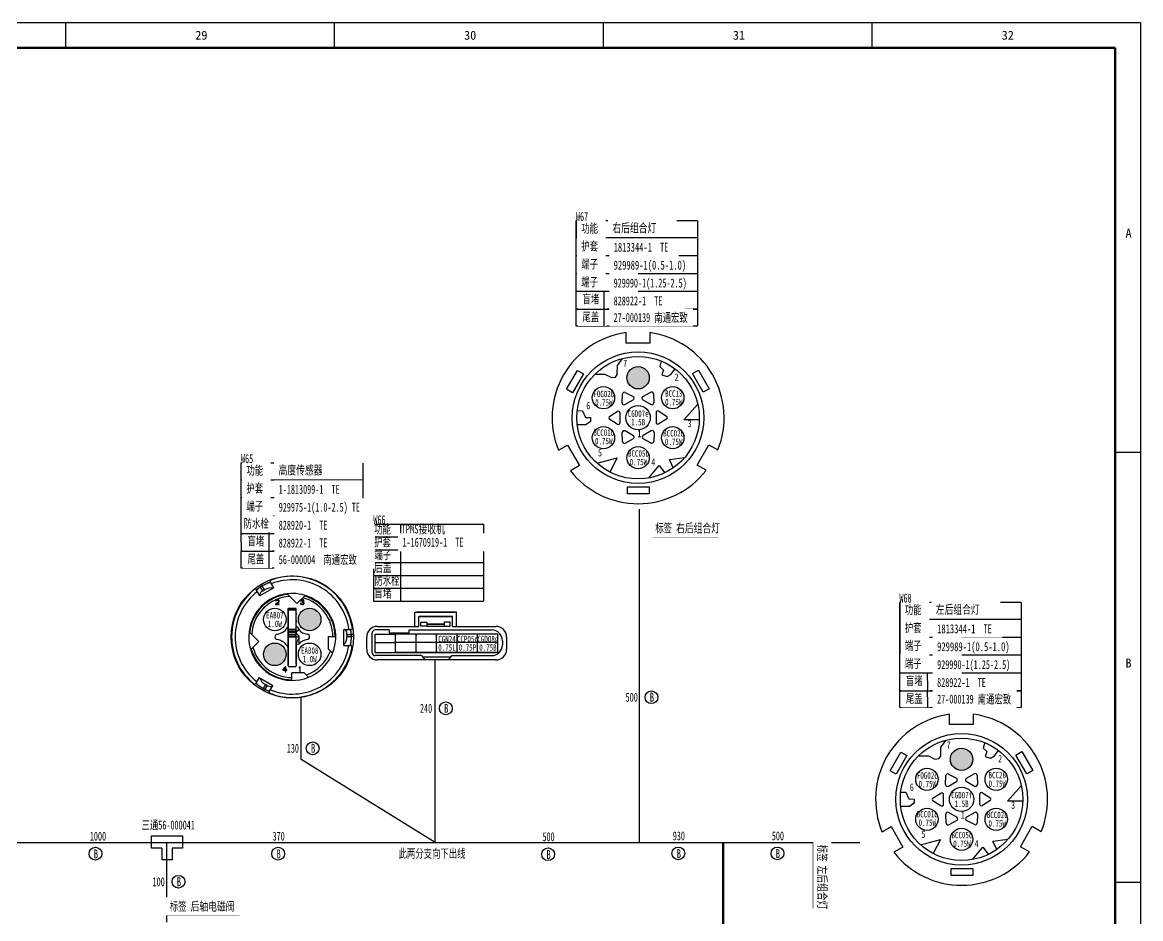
# Model space of a CAD drawing. Header units: millimetres. Extents: x 3853 to 7217, y 3585 to 4426.
# Drawn here: x 6779.6 to 7216.9, y 4075.3 to 4425.9 of the extents above; entities that cross this region are included whole.
import ezdxf

# ---------------------------------------------------------------- set-up
doc = ezdxf.new("R2010")
doc.units = ezdxf.units.MM
doc.layers.get('0').update_dxf_attribs({"lineweight": 25})
for name, color, linetype, lineweight in [('1轮廓实线层', 7, 'Continuous', 50), ('_0', 7, 'Continuous', 25), ('图框层', 7, 'Continuous', 25)]:
    doc.layers.add(name, color=color, linetype=linetype, lineweight=lineweight)
doc.layers.add('孔位', color=2, linetype='Continuous', plot=False)
doc.layers.add('底盘线束', color=7, linetype='Continuous')
doc.styles.get("Standard").update_dxf_attribs({"font": ''})
doc.styles.add('标准', font='', dxfattribs={"width": 0.667})
doc.styles.get('Standard').set_extended_font_data('SimSun')
doc.styles.get('标准').set_extended_font_data('SimSun')

# ---------------------------------------------------------------- blocks, each defined once
blk = doc.blocks.new('图块对象')
at = {"ltscale": 2}
for p, q in [((-10.68, 0), (8.77, 0)), ((-10.68, -6.91), (-10.68, 0)), ((9.68, 0), (-9.77, 0)), ((9.68, -6.91), (9.68, 0)), ((-8.72, -2.09), (7.59, -2.09)), ((-8.72, -6.91), (-8.72, -2.09)), ((7.72, -2.09), (-8.59, -2.09)), ((7.72, -6.91), (7.72, -2.09)), ((-31.74, -10.43), (-31.74, -19.48)), ((-23.14, -8.68), (-29.99, -8.68)), ((-28.96, -6.91), (-8.72, -6.91)), ((-23.14, -8.68), (-23.14, -10.03)), ((-23.14, -10.03), (-13.41, -10.03)), ((-13.41, -8.68), (26.92, -8.68)), ((-13.41, -10.03), (-13.41, -8.68)), ((-4.83, -6.81), (3.7, -6.81)), ((7.72, -6.91), (28.92, -6.91)), ((-34.21, -18.09), (-34.21, -12.16)), ((32.17, -13.93), (32.17, -15.98)), ((34.17, -12.16), (34.17, -18.09)), ((-7.45, -21.23), (-29.99, -21.23)), ((-7.45, -21.23), (-5.73, -23.34)), ((-6.96, -21.82), (6.87, -21.82)), ((7.35, -21.23), (5.64, -23.34)), ((7.35, -21.23), (26.92, -21.23)), ((28.92, -23.34), (-28.96, -23.34))]:
    blk.add_line(p, q, dxfattribs=at)
for p, q in [((-30.05, -19.74), (-30.05, -10.74)), ((-30.05, -10.74), (-20.05, -10.74)), ((-20.05, -19.74), (-20.05, -10.74)), ((-10.05, -10.74), (-20.05, -10.74)), ((-10.05, -19.74), (-10.05, -10.74)), ((-10.05, -19.74), (-10.05, -10.74)), ((-0.05, -10.74), (-10.05, -10.74)), ((-0.05, -19.74), (-0.05, -10.74)), ((-0.05, -19.74), (-0.05, -10.74)), ((9.95, -10.74), (-0.05, -10.74)), ((9.95, -19.74), (9.95, -10.74)), ((9.95, -19.74), (9.95, -10.74)), ((19.95, -10.74), (9.95, -10.74)), ((19.95, -19.74), (19.95, -10.74)), ((19.95, -19.74), (19.95, -10.74)), ((29.95, -10.74), (19.95, -10.74)), ((29.95, -19.74), (29.95, -10.74)), ((-30.05, -14.74), (-20.05, -14.74)), ((-10.05, -14.74), (-20.05, -14.74)), ((-0.05, -14.74), (-10.05, -14.74)), ((9.95, -14.74), (-0.05, -14.74)), ((19.95, -14.74), (9.95, -14.74)), ((29.95, -14.74), (19.95, -14.74)), ((-30.05, -19.74), (-20.05, -19.74)), ((-10.05, -19.74), (-20.05, -19.74)), ((-20.05, -19.74), (-10.05, -19.74)), ((-0.05, -19.74), (-10.05, -19.74)), ((-10.05, -19.74), (-0.05, -19.74)), ((9.95, -19.74), (-0.05, -19.74)), ((-0.05, -19.74), (9.95, -19.74)), ((19.95, -19.74), (9.95, -19.74)), ((9.95, -19.74), (19.95, -19.74)), ((29.95, -19.74), (19.95, -19.74)), ((19.95, -19.74), (29.95, -19.74))]:
    blk.add_line(p, q)
for points in [[(-7.68, -4.87), (-4.83, -4.87), (-4.83, -6.81), (-7.68, -6.81)], [(6.55, -4.87), (3.7, -4.87), (3.7, -6.81), (6.55, -6.81)], [(-4.83, -5.84), (3.7, -5.84), (3.7, -5.84), (-4.83, -5.84)]]:
    blk.add_lwpolyline(points, close=True, dxfattribs=at)
for centre, radius, start, end in [((-28.96, -12.16), 5.25, 90, 180), ((-29.99, -10.43), 1.75, 90, 180), ((26.92, -13.93), 5.25, 0, 90), ((28.92, -12.16), 5.25, 360, 90), ((26.92, -15.98), 5.25, 270, 0), ((-28.96, -18.09), 5.25, 180, 270), ((-29.99, -19.48), 1.75, 180, 270), ((28.92, -18.09), 5.25, 270, 0)]:
    blk.add_arc(centre, radius, start, end, dxfattribs=at)
at = {"layer": '孔位', "width": 0.6}
for s, p in [('6', (-29.93, -11.56)), ('5', (-19.96, -11.6)), ('4', (-9.96, -11.6)), ('3', (0.04, -11.6)), ('2', (10.04, -11.6)), ('1', (20.04, -11.6))]:
    blk.add_text(s, height=0.75, dxfattribs=at).set_placement(p)
blk = doc.blocks.new('*U10')
blk.add_lwpolyline([(-4.41, 1.42), (4.41, 1.42), (4.41, -1.42), (-4.41, -1.42)], close=True)
blk = doc.blocks.new('*U9')
at = {"layer": '图框层', "color": 0, "linetype": 'ByBlock', "lineweight": -2, "transparency": 16777216}
for p, rotation in [((969.51, 1071.76), 239.9999999999999), ((1020.79, 1071.95), 119.9999999999999)]:
    blk.add_blockref('*U10', p, dxfattribs=dict(at, rotation=rotation))
blk.add_blockref('*U10', (995.32, 1027.44), dxfattribs=at)
blk = doc.blocks.new('*U12')
blk.add_circle((0, 0), 4.55)
blk = doc.blocks.new('*U11')
at = {"layer": '图框层', "color": 0, "linetype": 'ByBlock', "lineweight": -2, "transparency": 16777216}
for p, rotation in [((995.21, 1073.34), 180), ((981.09, 1065.2), 240), ((1009.32, 1065.2), 119.9999999999999), ((981.09, 1048.9), 300.0000000000001), ((1009.32, 1048.9), 59.99999999999997)]:
    blk.add_blockref('*U12', p, dxfattribs=dict(at, rotation=rotation))
blk.add_blockref('*U12', (995.21, 1040.75), dxfattribs=at)
blk = doc.blocks.new('*U14')
for p, q in [((-2.3, 1.94), (-2.3, -1.94)), ((-1.15, 2.58), (1.95, 0.64)), ((1.95, -0.64), (-1.15, -2.58))]:
    blk.add_line(p, q)
for centre, start, end in [((-1.55, 1.94), 57.9275, 180), ((1.55, 0), 302.0725, 57.9275), ((-1.55, -1.94), 180, 302.0725)]:
    blk.add_arc(centre, 0.75, start, end)
blk = doc.blocks.new('*U13')
at = {"layer": '图框层', "color": 0, "linetype": 'ByBlock', "lineweight": -2, "transparency": 16777216}
for p, rotation in [((990.35, 1065.35), 119.9999999999999), ((999.97, 1065.41), 59.99999999999999), ((985.59, 1056.99), 180), ((990.44, 1048.69), 240), ((1000.06, 1048.75), 300.0000000000001)]:
    blk.add_blockref('*U14', p, dxfattribs=dict(at, rotation=rotation))
blk.add_blockref('*U14', (1004.83, 1057.1), dxfattribs=at)
blk = doc.blocks.new('ZwmFrameMain_A0X4^_^分区图框^_^landscape')
at = {"color": 3}
for p, q in [((2918.5, 831), (2918.5, 821)), ((3023.63, 831), (3023.63, 821)), ((3128.75, 831), (3128.75, 821)), ((3233.88, 831), (3233.88, 821)), ((3329, 662.8), (3339, 662.8)), ((3329, 494.6), (3339, 494.6))]:
    blk.add_line(p, q, dxfattribs=at)
at = {"lineweight": 50}
for p, q in [((0, 821), (3329, 821)), ((3329, 821), (3329, 0))]:
    blk.add_line(p, q, dxfattribs=at)
at = {"layer": '图框层', "color": 1}
for p, q in [((-25, 831), (3339, 831)), ((3339, 831), (3339, -10))]:
    blk.add_line(p, q, dxfattribs=at)
at = {"color": 3, "char_height": 3.5, "attachment_point": 1}
for s, width, insert in [('29', 5.7094, (2969.28, 827.71)), ('30', 5.7094, (3074.4, 827.71)), ('31', 5.7094, (3179.53, 827.71)), ('32', 5.7094, (3284.65, 827.71)), ('A', 3.8442, (3333.09, 750.28)), ('B', 3.8442, (3333.09, 582.08))]:
    blk.add_mtext_dynamic_manual_height_columns(s, width=width, gutter_width=1, heights=[0], dxfattribs=dict(at, insert=insert))

msp = doc.modelspace()

# ---------------------------------------------------------------- hatches: boundary and pattern name
at = {"layer": '_0', "linetype": 'ByBlock', "lineweight": -3}
h = msp.add_hatch(color=0, dxfattribs=at)
h.dxf.hatch_style = 1
edge = h.paths.add_edge_path()
edge.add_arc((7020.37, 4286.89), 4.42, 0, 360)
h = msp.add_hatch(color=0, dxfattribs=at)
h.dxf.hatch_style = 1
edge = h.paths.add_edge_path()
edge.add_arc((7146.88, 4137.6), 4.42, 0, 360)
at = {"layer": '底盘线束'}
h = msp.add_hatch(color=256, dxfattribs=at)
h.dxf.hatch_style = 1
edge = h.paths.add_edge_path()
edge.add_arc((6891.96, 4192.29), 4.42, 0, 360)
h = msp.add_hatch(color=256, dxfattribs=at)
h.dxf.hatch_style = 1
edge = h.paths.add_edge_path()
edge.add_arc((6878.31, 4178.68), 4.42, 0, 360)

# ---------------------------------------------------------------- linework, layer by layer
at = {"layer": '1轮廓实线层'}
msp.add_line((7053.65, 4053.76), (7053.65, 4105.01), dxfattribs=at)
at = {"layer": '_0', "color": 0, "linetype": 'ByBlock', "lineweight": -3}
for p, q in [((7043.66, 4348.22), (6996.06, 4348.22)), ((6996.05, 4334.72), (7043.66, 4334.72)), ((6996.06, 4327.72), (7043.66, 4327.72)), ((6996.06, 4327.72), (7043.66, 4327.72)), ((7043.65, 4313.73), (6996.05, 4313.73)), ((7015.67, 4300.47), (7015.67, 4304.54)), ((7024.9, 4304.56), (7024.9, 4300.47)), ((7024.9, 4300.47), (7015.67, 4300.47)), ((7012.23, 4288.1), (7012.31, 4291.63)), ((7012.31, 4291.63), (7014.28, 4294.41)), ((7029.43, 4293.42), (7028.84, 4291.28)), ((7028.84, 4291.28), (7030.27, 4289.9)), ((7033.22, 4288.2), (7034.84, 4290.33)), ((7003.52, 4288.27), (7007.38, 4288.24)), ((7007.38, 4288.24), (7009.91, 4286.92)), ((7009.91, 4286.92), (7011.47, 4287.16)), ((7011.47, 4287.16), (7012.23, 4288.1)), ((7030.27, 4289.9), (7029.64, 4288.02)), ((7029.64, 4288.02), (7031.68, 4287.34)), ((7031.68, 4287.34), (7033.22, 4288.2)), ((6996.58, 4274.02), (6998.58, 4273.98)), ((6998.58, 4273.98), (6999.74, 4271.38)), ((7038.28, 4270.48), (7043.74, 4276.49)), ((6999.98, 4268.42), (6996.58, 4268.48)), ((6999.74, 4271.38), (7001.82, 4271.32)), ((7001.77, 4269.78), (6999.98, 4268.42)), ((7001.82, 4271.32), (7001.77, 4269.78)), ((7044.31, 4270.48), (7038.28, 4270.48)), ((6989.25, 4258.51), (6992.79, 4260.55)), ((6992.79, 4260.55), (6997.4, 4252.56)), ((7043.42, 4252.7), (7048.04, 4260.7)), ((7048.04, 4260.7), (7051.56, 4258.66)), ((7004.36, 4253.43), (7012.16, 4255.49)), ((7012.16, 4255.49), (7009.31, 4250)), ((7032.64, 4254.92), (7038.52, 4255.62)), ((6912.68, 4253.5), (6865.07, 4253.5)), ((6997.4, 4252.56), (6993.88, 4250.52)), ((7024.6, 4247.67), (7028.64, 4252.52)), ((7028.64, 4252.52), (7030.87, 4249.71)), ((7034.13, 4251.64), (7032.64, 4254.92)), ((7046.96, 4250.66), (7043.42, 4252.7)), ((6865.06, 4240), (6912.68, 4240)), ((7020.97, 4105.06), (7020.97, 4235.51)), ((6865.07, 4233), (6912.68, 4233)), ((6865.07, 4233), (6912.68, 4233)), ((6916.84, 4229.59), (6959.87, 4229.59)), ((6916.84, 4229.59), (6916.84, 4209.55)), ((6916.84, 4229.59), (6916.84, 4199.47)), ((6927.47, 4229.59), (6927.47, 4209.55)), ((6927.47, 4229.59), (6927.47, 4199.47)), ((6959.87, 4229.59), (6959.87, 4209.55)), ((6959.87, 4229.59), (6959.87, 4199.47)), ((6916.84, 4224.59), (6959.87, 4224.59)), ((6912.67, 4219.01), (6865.06, 4219.01)), ((6916.84, 4219.59), (6959.87, 4219.59)), ((6916.84, 4214.59), (6959.87, 4214.59)), ((6916.84, 4209.55), (6959.87, 4209.55)), ((6916.84, 4204.51), (6959.87, 4204.51)), ((6916.84, 4199.47), (6959.87, 4199.47)), ((7170.17, 4198.93), (7122.57, 4198.93)), ((7122.56, 4185.43), (7170.17, 4185.43)), ((7122.57, 4178.43), (7170.17, 4178.43)), ((7122.57, 4178.43), (7170.17, 4178.43)), ((7170.16, 4164.44), (7122.56, 4164.44)), ((7142.18, 4151.18), (7142.18, 4155.25)), ((7151.41, 4155.27), (7151.41, 4151.18)), ((7151.41, 4151.18), (7142.18, 4151.18)), ((7138.74, 4138.81), (7138.82, 4142.34)), ((7138.82, 4142.34), (7140.79, 4145.12)), ((7155.94, 4144.12), (7155.35, 4141.99)), ((7155.35, 4141.99), (7156.78, 4140.6)), ((7130.03, 4138.98), (7133.89, 4138.95)), ((7133.89, 4138.95), (7136.42, 4137.63)), ((7136.42, 4137.63), (7137.98, 4137.87)), ((7137.98, 4137.87), (7138.74, 4138.81)), ((7156.78, 4140.6), (7156.15, 4138.73)), ((7156.15, 4138.73), (7158.19, 4138.05)), ((7158.19, 4138.05), (7159.73, 4138.91)), ((7159.73, 4138.91), (7161.35, 4141.04)), ((7123.09, 4124.73), (7125.09, 4124.69)), ((7125.09, 4124.69), (7126.25, 4122.09)), ((7164.79, 4121.19), (7170.25, 4127.19)), ((7126.25, 4122.09), (7128.33, 4122.03)), ((7128.28, 4120.49), (7126.49, 4119.13)), ((7128.33, 4122.03), (7128.28, 4120.49)), ((7170.82, 4121.19), (7164.79, 4121.19)), ((7126.49, 4119.13), (7123.09, 4119.19)), ((7115.76, 4109.22), (7119.3, 4111.26)), ((7119.3, 4111.26), (7123.91, 4103.27)), ((7169.93, 4103.41), (7174.55, 4111.4)), ((7174.55, 4111.4), (7178.07, 4109.37)), ((4904.13, 4105.01), (7107.1, 4105.01)), ((7123.91, 4103.27), (7120.39, 4101.23)), ((7130.87, 4104.13), (7138.67, 4106.2)), ((7138.67, 4106.2), (7135.82, 4100.71)), ((7151.11, 4098.37), (7155.15, 4103.23)), ((7155.15, 4103.23), (7157.38, 4100.42)), ((7159.15, 4105.63), (7165.03, 4106.33)), ((7160.64, 4102.34), (7159.15, 4105.63)), ((7173.47, 4101.37), (7169.93, 4103.41))]:
    msp.add_line(p, q, dxfattribs=at)
at = {"layer": '_0', "lineweight": -3}
for p, q in [((7043.66, 4348.22), (7043.65, 4307.22)), ((7170.17, 4198.93), (7170.16, 4157.92)), ((6888.56, 4137.46), (6888.56, 4161.82)), ((6941.06, 4105.01), (6888.56, 4137.46)), ((6836.09, 4073.94), (6836.09, 4105.01))]:
    msp.add_line(p, q, dxfattribs=at)
at = {"layer": '_0', "color": 0}
for p, q in [((6996.06, 4341.72), (7043.66, 4341.71)), ((6996.05, 4307.23), (7043.65, 4307.22)), ((6865.07, 4247), (6912.68, 4246.99)), ((6865.06, 4212.51), (6912.67, 4212.49)), ((7122.57, 4192.43), (7170.17, 4192.42)), ((6941.06, 4105.01), (6941.06, 4176.47)), ((7122.56, 4157.94), (7170.16, 4157.92))]:
    msp.add_line(p, q, dxfattribs=at)
at = {"layer": '_0', "linetype": 'ByBlock', "lineweight": -3}
for p, q in [((6834.14, 4102.88), (6834.14, 4098.3)), ((6838.12, 4102.88), (6838.12, 4098.3)), ((6838.12, 4098.3), (6834.14, 4098.3))]:
    msp.add_line(p, q, dxfattribs=at)
at = {"layer": '_0', "color": 0, "lineweight": -3}
for points in [[(7026.26, 4230.55), (7051.87, 4230.55), (7051.87, 4224.63), (7026.26, 4224.63)], [(7094.89, 4105.01), (7094.89, 4079.39), (7088.97, 4079.39), (7088.97, 4105.01)]]:
    msp.add_lwpolyline(points, close=True, dxfattribs=at)
at = {"layer": '_0', "linetype": 'ByBlock', "lineweight": -3}
msp.add_lwpolyline([(6834.14, 4102.88), (6830.12, 4102.88), (6830.12, 4107.71), (6842.13, 4107.71), (6842.13, 4102.88), (6838.12, 4102.88)], dxfattribs=at)
at = {"layer": '_0', "lineweight": -3}
msp.add_lwpolyline([(6836.39, 4082.53), (6864.55, 4082.53), (6864.55, 4076.61), (6836.39, 4076.61)], close=True, dxfattribs=at)
at = {"layer": '_0', "color": 0, "linetype": 'ByBlock', "lineweight": -3}
for centre, radius in [((7020.37, 4271.24), 25.73), ((7020.37, 4271.24), 23.95), ((7020.37, 4271.24), 4.76), ((7025.6, 4161.87), 2.5), ((7146.88, 4121.95), 25.73), ((7146.88, 4121.95), 23.95), ((7146.88, 4121.95), 4.76), ((7074.87, 4100.79), 2.5)]:
    msp.add_circle(centre, radius, dxfattribs=at)
at = {"layer": '_0', "color": 0, "lineweight": 30}
for centre in [(7020.37, 4286.89), (7006.82, 4279.07), (7146.88, 4137.6), (7133.33, 4129.77)]:
    msp.add_circle(centre, 4.37, dxfattribs=at)
at = {"layer": '_0', "color": 3, "linetype": 'ByBlock', "lineweight": -3}
for centre in [(6945.18, 4157.53), (6893.1, 4141.91), (6808.16, 4100.68), (6879.61, 4100.68), (6985.18, 4100.46), (7036.13, 4100.79)]:
    msp.add_circle(centre, 2.5, dxfattribs=at)
at = {"layer": '_0', "linetype": 'ByBlock', "lineweight": -3}
msp.add_circle((6840.61, 4089.7), 2.5, dxfattribs=at)
at = {"layer": '_0', "color": 0, "linetype": 'ByBlock', "lineweight": -3}
for centre, start, end in [((7020.37, 4271.24), 98.0327, 202.2544), ((7020.37, 4271.24), 338.0327, 82.2544), ((7020.37, 4271.24), 218.0327, 322.2544), ((7146.88, 4121.95), 98.0327, 202.2544), ((7146.88, 4121.95), 338.0327, 82.2544), ((7146.88, 4121.95), 218.0327, 322.2544)]:
    msp.add_arc(centre, 33.63, start, end, dxfattribs=at)
at = {"layer": '图框层'}
for p, q in [((6872.48, 4201.53), (6871.17, 4203.8)), ((6872.3, 4205.67), (6872.72, 4205.01)), ((6877.87, 4204.65), (6872.48, 4201.53)), ((6873.58, 4203.52), (6872.72, 4205.01)), ((6872.99, 4206.09), (6873.38, 4205.42)), ((6874.26, 4203.91), (6873.38, 4205.42)), ((6873.58, 4203.52), (6874.26, 4203.91)), ((6877.87, 4204.65), (6876.59, 4206.86)), ((6879.69, 4199.36), (6878.55, 4198.33)), ((6878.64, 4199.77), (6878.6, 4199.61)), ((6878.6, 4199.61), (6878.8, 4199.61)), ((6878.8, 4199.94), (6878.64, 4199.77)), ((6878.96, 4200.02), (6878.8, 4199.94)), ((6878.8, 4199.61), (6878.88, 4199.73)), ((6878.88, 4199.73), (6879, 4199.82)), ((6878.88, 4198.33), (6879.89, 4199.24)), ((6879.24, 4200.06), (6878.96, 4200.02)), ((6879, 4199.82), (6879.2, 4199.86)), ((6879.2, 4199.86), (6879.36, 4199.86)), ((6879.41, 4200.06), (6879.24, 4200.06)), ((6879.36, 4199.86), (6879.57, 4199.82)), ((6879.65, 4200.02), (6879.41, 4200.06)), ((6879.57, 4199.82), (6879.69, 4199.73)), ((6879.81, 4199.94), (6879.65, 4200.02)), ((6879.69, 4199.73), (6879.77, 4199.61)), ((6879.77, 4199.53), (6879.69, 4199.36)), ((6879.77, 4199.61), (6879.77, 4199.53)), ((6879.97, 4199.77), (6879.81, 4199.94)), ((6879.89, 4199.24), (6879.97, 4199.36)), ((6880.01, 4199.61), (6879.97, 4199.77)), ((6879.97, 4199.36), (6880.01, 4199.53)), ((6880.01, 4199.53), (6880.01, 4199.61)), ((6886.9, 4198.54), (6883.07, 4202.37)), ((6886.9, 4198.54), (6890.11, 4201.75)), ((6888.27, 4198.57), (6888.32, 4198.45)), ((6888.48, 4198.57), (6888.27, 4198.57)), ((6888.36, 4199.77), (6888.32, 4199.61)), ((6888.32, 4199.61), (6888.52, 4199.61)), ((6888.52, 4199.94), (6888.36, 4199.77)), ((6888.52, 4198.49), (6888.48, 4198.57)), ((6888.68, 4200.02), (6888.52, 4199.94)), ((6888.52, 4199.61), (6888.6, 4199.73)), ((6888.6, 4198.41), (6888.52, 4198.49)), ((6888.6, 4199.73), (6888.72, 4199.82)), ((6888.96, 4200.06), (6888.68, 4200.02)), ((6888.72, 4199.82), (6888.92, 4199.86)), ((6888.92, 4199.86), (6889.08, 4199.86)), ((6888.92, 4199.2), (6888.92, 4199.03)), ((6889.08, 4199.2), (6888.92, 4199.2)), ((6888.92, 4199.03), (6889.08, 4199.03)), ((6889.04, 4200.06), (6888.96, 4200.06)), ((6889.33, 4200.02), (6889.04, 4200.06)), ((6889.08, 4199.86), (6889.29, 4199.82)), ((6889.33, 4199.28), (6889.08, 4199.2)), ((6889.08, 4199.03), (6889.33, 4198.99)), ((6889.29, 4199.82), (6889.41, 4199.73)), ((6889.49, 4199.94), (6889.33, 4200.02)), ((6889.41, 4199.36), (6889.33, 4199.28)), ((6889.33, 4198.99), (6889.45, 4198.91)), ((6889.41, 4199.73), (6889.49, 4199.61)), ((6889.49, 4199.53), (6889.41, 4199.36)), ((6889.41, 4199.11), (6889.57, 4199.24)), ((6889.61, 4199.03), (6889.41, 4199.11)), ((6889.49, 4198.49), (6889.41, 4198.41)), ((6889.45, 4198.91), (6889.53, 4198.74)), ((6889.65, 4199.77), (6889.49, 4199.94)), ((6889.49, 4199.61), (6889.49, 4199.53)), ((6889.53, 4198.57), (6889.49, 4198.49)), ((6889.53, 4198.74), (6889.53, 4198.57)), ((6889.57, 4199.24), (6889.65, 4199.36)), ((6889.69, 4198.91), (6889.61, 4199.03)), ((6889.69, 4199.61), (6889.65, 4199.77)), ((6889.65, 4199.36), (6889.69, 4199.53)), ((6889.69, 4199.53), (6889.69, 4199.61)), ((6889.73, 4198.74), (6889.69, 4198.91)), ((6889.69, 4198.45), (6889.73, 4198.57)), ((6889.73, 4198.57), (6889.73, 4198.74)), ((6878.55, 4198.33), (6878.55, 4198.12)), ((6878.55, 4198.12), (6880.01, 4198.12)), ((6880.01, 4198.33), (6878.88, 4198.33)), ((6880.01, 4198.12), (6880.01, 4198.33)), ((6883.56, 4174.21), (6883.56, 4196.56)), ((6886.67, 4196.56), (6883.56, 4196.56)), ((6883.66, 4195.98), (6884.05, 4196.37)), ((6883.66, 4174.95), (6883.66, 4195.98)), ((6886.57, 4195.98), (6883.66, 4195.98)), ((6886.19, 4196.37), (6884.05, 4196.37)), ((6886.57, 4195.98), (6886.19, 4196.37)), ((6886.57, 4195.98), (6886.57, 4174.95)), ((6886.67, 4189.76), (6886.67, 4196.56)), ((6888.32, 4198.45), (6888.4, 4198.33)), ((6888.4, 4198.33), (6888.52, 4198.24)), ((6888.52, 4198.24), (6888.68, 4198.16)), ((6888.68, 4198.37), (6888.6, 4198.41)), ((6888.88, 4198.33), (6888.68, 4198.37)), ((6888.68, 4198.16), (6888.84, 4198.12)), ((6888.84, 4198.12), (6889.17, 4198.12)), ((6889.13, 4198.33), (6888.88, 4198.33)), ((6889.33, 4198.37), (6889.13, 4198.33)), ((6889.17, 4198.12), (6889.33, 4198.16)), ((6889.41, 4198.41), (6889.33, 4198.37)), ((6889.33, 4198.16), (6889.49, 4198.24)), ((6889.49, 4198.24), (6889.61, 4198.33)), ((6889.61, 4198.33), (6889.69, 4198.45)), ((6887.64, 4188.79), (6886.59, 4189.84)), ((6868.23, 4187.53), (6872.06, 4183.7)), ((6883.66, 4188.5), (6886.57, 4188.5)), ((6883.66, 4187.91), (6886.57, 4187.91)), ((6883.66, 4187.33), (6886.57, 4187.33)), ((6883.66, 4186.55), (6886.57, 4186.55)), ((6883.66, 4185.97), (6886.57, 4185.97)), ((6886.57, 4185.39), (6883.66, 4185.39)), ((6886.57, 4187.33), (6887.55, 4188.3)), ((6887.64, 4185.97), (6886.57, 4187.04)), ((6886.57, 4185.58), (6887.55, 4185.58)), ((6887.65, 4188.31), (6886.67, 4187.33)), ((6886.67, 4187.33), (6886.67, 4186.94)), ((6887.55, 4188.3), (6887.55, 4188.89)), ((6887.55, 4185.58), (6887.55, 4186.07)), ((6887.64, 4188.3), (6887.64, 4188.79)), ((6887.64, 4185.97), (6887.64, 4182.67)), ((6899.11, 4185.68), (6902.12, 4185.68)), ((6899.11, 4185.68), (6899.11, 4180.83)), ((6905.33, 4188.4), (6907.95, 4188.4)), ((6905.33, 4182.18), (6905.33, 4188.4)), ((6906.5, 4186.46), (6908.23, 4186.46)), ((6906.5, 4186.46), (6906.5, 4185.68)), ((6906.5, 4185.68), (6908.25, 4185.68)), ((6909, 4186.49), (6908.23, 4186.46)), ((6909.02, 4185.68), (6908.25, 4185.68)), ((6868.85, 4180.49), (6872.06, 4183.7)), ((6886.67, 4182.72), (6887.64, 4182.67)), ((6886.67, 4182.72), (6886.67, 4174.21)), ((6905.33, 4182.18), (6907.89, 4182.18)), ((6899.11, 4180.83), (6900.87, 4179.07)), ((6882.36, 4173.82), (6881.39, 4172.7)), ((6881.39, 4172.7), (6881.39, 4172.46)), ((6881.39, 4172.46), (6882.36, 4172.46)), ((6881.67, 4172.7), (6882.36, 4173.49)), ((6882.36, 4172.7), (6881.67, 4172.7)), ((6882.6, 4173.82), (6882.36, 4173.82)), ((6882.36, 4173.49), (6882.36, 4172.7)), ((6882.36, 4172.46), (6882.36, 4171.88)), ((6882.6, 4172.7), (6882.6, 4173.82)), ((6883.01, 4172.7), (6882.6, 4172.7)), ((6882.6, 4172.46), (6883.01, 4172.46)), ((6882.6, 4171.88), (6882.6, 4172.46)), ((6883.01, 4172.46), (6883.01, 4172.7)), ((6886.28, 4173.82), (6883.95, 4173.82)), ((6888.03, 4173.82), (6887.79, 4173.53)), ((6887.79, 4173.53), (6887.79, 4173.2)), ((6887.79, 4173.2), (6888.03, 4173.49)), ((6888.27, 4173.82), (6888.03, 4173.82)), ((6888.03, 4173.49), (6888.03, 4171.88)), ((6888.27, 4171.88), (6888.27, 4173.82)), ((6872.15, 4169.63), (6870.87, 4167.42)), ((6872.15, 4169.63), (6877.53, 4166.52)), ((6882.36, 4171.88), (6882.6, 4171.88)), ((6889.77, 4171.49), (6884.92, 4171.49)), ((6884.92, 4168.48), (6884.92, 4171.49)), ((6888.03, 4171.88), (6888.27, 4171.88)), ((6889.77, 4171.49), (6891.52, 4169.73)), ((6873.34, 4164.68), (6873.72, 4165.35)), ((6874.59, 4166.87), (6873.72, 4165.35)), ((6874.04, 4164.3), (6874.4, 4164.98)), ((6875.27, 4166.48), (6874.4, 4164.98)), ((6875.27, 4166.48), (6874.59, 4166.87)), ((6876.22, 4164.25), (6877.53, 4166.52))]:
    msp.add_line(p, q, dxfattribs=at)
for centre, radius in [((6885.12, 4185.48), 23.91), ((6878.31, 4192.29), 4.42), ((6891.92, 4192.29), 4.42), ((6878.31, 4178.68), 4.42), ((6891.92, 4178.68), 4.42)]:
    msp.add_circle(centre, radius, dxfattribs=at)
for centre, radius, start, end in [((6877.27, 4207.25), 0.778, 111.1121, 210), ((6885.12, 4185.48), 23.72, 7.9254, 111.1055), ((6885.12, 4185.48), 22.36, 7.4957, 111.4964), ((6885.12, 4185.48), 23.72, 127.9254, 231.1055), ((6885.12, 4185.48), 22.36, 127.4957, 231.4964), ((6870.5, 4203.41), 0.778, 30, 122.959), ((6885.12, 4185.48), 23.13, 120.4815, 122.4081), ((6885.12, 4185.48), 17.01, 72.9416, 197.0584), ((6885.12, 4185.48), 17.01, 96.8922, 173.1078), ((6885.12, 4185.48), 16.75, 96.1901, 173.8099), ((6885.12, 4185.48), 15.89, 93.6436, 176.3564), ((6885.12, 4185.48), 15.89, 0.7011, 75.1108), ((6885.12, 4185.48), 16.75, 0.665, 73.4152), ((6885.12, 4185.48), 17.01, 292.1344, 72.9416), ((6878.31, 4195.2), 5.35, 349.0575, 0), ((6891.92, 4195.2), 5.35, 180, 190.9425), ((6878.31, 4192.29), 5.83, 278.7974, 334.1581), ((6878.31, 4192.29), 5.35, 349.0575, 0), ((6891.92, 4192.29), 5.35, 180, 190.9425), ((6886.32, 4189.57), 0.389, 45, 48.2492), ((6879.36, 4185.48), 1.05, 98.7974, 261.2026), ((6891.92, 4192.29), 5.83, 222.8334, 261.2026), ((6890.87, 4185.48), 1.05, 278.6125, 81.2026), ((6907.95, 4189.18), 0.778, 270, 2.959), ((6885.12, 4185.48), 23.13, 0.4815, 2.4081), ((6885.12, 4185.48), 15.89, 194.8892, 269.2989), ((6885.12, 4185.48), 23.72, 247.9254, 351.1055), ((6885.12, 4185.48), 22.36, 247.4957, 351.4964), ((6878.31, 4178.68), 5.83, 25.8419, 81.2026), ((6878.31, 4181.6), 5.35, 349.0575, 10.9425), ((6891.92, 4181.6), 5.35, 169.0575, 190.9425), ((6891.92, 4181.6), 5.35, 143.1301, 167.9175), ((6891.9, 4178.68), 5.83, 98.6125, 136.85), ((6907.89, 4181.4), 0.778, 351.1121, 90), ((6885.12, 4185.48), 17.01, 197.0584, 292.1259), ((6885.12, 4185.48), 16.75, 196.5848, 269.335), ((6878.31, 4178.68), 5.35, 349.0575, 0), ((6891.92, 4178.68), 5.35, 180, 190.9425), ((6885.12, 4185.48), 15.89, 290.4163, 339.5837), ((6882.69, 4174.95), 0.972, 334.2402, 0), ((6883.95, 4174.21), 0.389, 180, 270), ((6886.28, 4174.21), 0.389, 270, 0), ((6887.55, 4174.95), 0.972, 180, 205.7598), ((6870.2, 4167.81), 0.778, 231.1121, 330), ((6885.12, 4185.48), 23.13, 240.4815, 242.4081), ((6876.9, 4163.86), 0.778, 150, 242.959)]:
    msp.add_arc(centre, radius, start, end, dxfattribs=at)
for centre, major_axis, start_param, end_param in [((6874.14, 4202.55), (1.68, 0.97), 1.570796, 3.141593), ((6875.27, 4202.16), (3.03, 1.75), 0.436367, 1.570796), ((6904.48, 4185.68), (0, 3.5), 3.57796, 4.712389), ((6905.38, 4186.46), (0, 1.94), 4.712389, 6.283185), ((6875.6, 4168.62), (3.03, -1.75), 3.57796, 4.712389), ((6875.83, 4167.45), (1.68, -0.97), 4.712389, 6.283185)]:
    msp.add_ellipse(centre, major_axis=major_axis, ratio=0.57735, start_param=start_param, end_param=end_param, dxfattribs=at)
for points, knots in [([(6872.72, 4205.01), (6872.61, 4204.94), (6872.41, 4204.8), (6872.16, 4204.62), (6871.97, 4204.48), (6871.84, 4204.38), (6871.72, 4204.28), (6871.61, 4204.19), (6871.51, 4204.11), (6871.43, 4204.03), (6871.36, 4203.97), (6871.32, 4203.93), (6871.29, 4203.91), (6871.26, 4203.88), (6871.24, 4203.86), (6871.22, 4203.85), (6871.2, 4203.83), (6871.19, 4203.82), (6871.19, 4203.82), (6871.18, 4203.81), (6871.18, 4203.81), (6871.18, 4203.81), (6871.17, 4203.81), (6871.17, 4203.8), (6871.17, 4203.8), (6871.17, 4203.8), (6871.17, 4203.8)], [0, 0, 0, 0, 0.193833, 0.380292, 0.468562, 0.552426, 0.631106, 0.703864, 0.770002, 0.828865, 0.879846, 0.902206, 0.922394, 0.940353, 0.956029, 0.969377, 0.980355, 0.984944, 0.988929, 0.992306, 0.995073, 0.997227, 0.998767, 0.999306, 0.999692, 1, 1, 1, 1]), ([(6876.59, 4206.86), (6876.59, 4206.86), (6876.59, 4206.86), (6876.59, 4206.86), (6876.59, 4206.86), (6876.59, 4206.85), (6876.59, 4206.85), (6876.58, 4206.85), (6876.58, 4206.85), (6876.57, 4206.85), (6876.55, 4206.84), (6876.54, 4206.84), (6876.53, 4206.83), (6876.51, 4206.83), (6876.48, 4206.82), (6876.44, 4206.81), (6876.39, 4206.79), (6876.33, 4206.77), (6876.26, 4206.75), (6876.19, 4206.72), (6876.11, 4206.69), (6875.99, 4206.65), (6875.82, 4206.59), (6875.6, 4206.51), (6875.37, 4206.41), (6875.11, 4206.3), (6874.84, 4206.18), (6874.56, 4206.05), (6874.27, 4205.91), (6873.87, 4205.7), (6873.58, 4205.54), (6873.38, 4205.42)], [0, 0, 0, 0, 0.000077, 0.000308, 0.000692, 0.001231, 0.001922, 0.002768, 0.004918, 0.00768, 0.011052, 0.01503, 0.019611, 0.024792, 0.030569, 0.043891, 0.059538, 0.077461, 0.097609, 0.119925, 0.144347, 0.170808, 0.229567, 0.29561, 0.368294, 0.446935, 0.530806, 0.619134, 0.711099, 0.80584, 1, 1, 1, 1]), ([(6907.89, 4182.18), (6907.89, 4182.18), (6907.89, 4182.18), (6907.89, 4182.18), (6907.89, 4182.18), (6907.89, 4182.18), (6907.89, 4182.19), (6907.89, 4182.19), (6907.89, 4182.2), (6907.89, 4182.21), (6907.89, 4182.22), (6907.9, 4182.23), (6907.9, 4182.25), (6907.91, 4182.27), (6907.91, 4182.29), (6907.92, 4182.33), (6907.93, 4182.39), (6907.94, 4182.45), (6907.96, 4182.52), (6907.97, 4182.6), (6907.99, 4182.68), (6908.01, 4182.81), (6908.04, 4182.98), (6908.08, 4183.21), (6908.11, 4183.46), (6908.15, 4183.74), (6908.18, 4184.03), (6908.21, 4184.34), (6908.23, 4184.66), (6908.25, 4185.11), (6908.25, 4185.45), (6908.25, 4185.68)], [0, 0, 0, 0, 0.000077, 0.000308, 0.000692, 0.001231, 0.001922, 0.002768, 0.004918, 0.00768, 0.011052, 0.01503, 0.019611, 0.024792, 0.030569, 0.043891, 0.059538, 0.077461, 0.097609, 0.119925, 0.144347, 0.170808, 0.229567, 0.29561, 0.368294, 0.446935, 0.530806, 0.619134, 0.711099, 0.80584, 1, 1, 1, 1]), ([(6908.23, 4186.46), (6908.22, 4186.58), (6908.2, 4186.83), (6908.17, 4187.14), (6908.14, 4187.37), (6908.12, 4187.53), (6908.09, 4187.68), (6908.07, 4187.83), (6908.05, 4187.95), (6908.02, 4188.07), (6908.01, 4188.15), (6907.99, 4188.21), (6907.99, 4188.25), (6907.98, 4188.28), (6907.97, 4188.31), (6907.97, 4188.34), (6907.96, 4188.36), (6907.96, 4188.37), (6907.96, 4188.38), (6907.96, 4188.38), (6907.95, 4188.39), (6907.95, 4188.39), (6907.95, 4188.4), (6907.95, 4188.4), (6907.95, 4188.4), (6907.95, 4188.4), (6907.95, 4188.4)], [0, 0, 0, 0, 0.193832, 0.380291, 0.468562, 0.552426, 0.631105, 0.703863, 0.770002, 0.828865, 0.879846, 0.902206, 0.922394, 0.940353, 0.956029, 0.969377, 0.980355, 0.984944, 0.988929, 0.992306, 0.995073, 0.997227, 0.998767, 0.999306, 0.999692, 1, 1, 1, 1]), ([(6870.87, 4167.42), (6870.87, 4167.42), (6870.87, 4167.42), (6870.87, 4167.42), (6870.87, 4167.41), (6870.87, 4167.41), (6870.87, 4167.41), (6870.88, 4167.41), (6870.88, 4167.4), (6870.89, 4167.4), (6870.9, 4167.39), (6870.91, 4167.38), (6870.92, 4167.37), (6870.93, 4167.36), (6870.96, 4167.34), (6870.99, 4167.31), (6871.03, 4167.27), (6871.07, 4167.23), (6871.13, 4167.19), (6871.19, 4167.13), (6871.25, 4167.08), (6871.35, 4166.99), (6871.49, 4166.88), (6871.67, 4166.73), (6871.87, 4166.58), (6872.09, 4166.41), (6872.33, 4166.24), (6872.58, 4166.06), (6872.85, 4165.88), (6873.23, 4165.64), (6873.52, 4165.47), (6873.72, 4165.35)], [0, 0, 0, 0, 0.000077, 0.000308, 0.000692, 0.001231, 0.001922, 0.002768, 0.004918, 0.00768, 0.011052, 0.01503, 0.019611, 0.024792, 0.030569, 0.043891, 0.059538, 0.077461, 0.09761, 0.119925, 0.144347, 0.170808, 0.229567, 0.29561, 0.368294, 0.446935, 0.530806, 0.619134, 0.711099, 0.80584, 1, 1, 1, 1]), ([(6874.4, 4164.98), (6874.51, 4164.92), (6874.74, 4164.82), (6875.02, 4164.69), (6875.24, 4164.6), (6875.39, 4164.54), (6875.53, 4164.49), (6875.67, 4164.44), (6875.79, 4164.39), (6875.9, 4164.35), (6875.98, 4164.33), (6876.04, 4164.31), (6876.08, 4164.3), (6876.11, 4164.28), (6876.14, 4164.28), (6876.16, 4164.27), (6876.18, 4164.26), (6876.19, 4164.26), (6876.2, 4164.26), (6876.21, 4164.25), (6876.21, 4164.25), (6876.22, 4164.25), (6876.22, 4164.25), (6876.22, 4164.25), (6876.22, 4164.25), (6876.22, 4164.25), (6876.22, 4164.25)], [0, 0, 0, 0, 0.193832, 0.380291, 0.468562, 0.552426, 0.631105, 0.703863, 0.770002, 0.828865, 0.879846, 0.902206, 0.922394, 0.940353, 0.956029, 0.969377, 0.980355, 0.984944, 0.988929, 0.992306, 0.995073, 0.997227, 0.998767, 0.999306, 0.999692, 1, 1, 1, 1])]:
    msp.add_open_spline(points, degree=3, knots=knots, dxfattribs=at)

# ---------------------------------------------------------------- block references
at = {"layer": '_0', "color": 0, "linetype": 'ByBlock', "lineweight": -3, "xscale": 0.96, "yscale": 0.96, "zscale": 0.96}
for name, p in [('*U11', (6064.97, 3256.48)), ('*U9', (6064.97, 3256.48)), ('*U13', (6064.97, 3256.48)), ('*U11', (6191.48, 3107.18)), ('*U9', (6191.48, 3107.18)), ('*U13', (6191.48, 3107.18))]:
    msp.add_blockref(name, p, dxfattribs=at)
at = {"layer": '_0', "color": 0, "xscale": 0.8, "yscale": 0.8, "zscale": 0.8}
msp.add_blockref('图块对象', (6941.59, 4195.14), dxfattribs=at)

# ---------------------------------------------------------------- texts
at = {"layer": '_0', "color": 0, "linetype": 'ByBlock', "lineweight": -3, "attachment_point": 1, "style": '标准'}
for s, insert, char_height, width in [('7', (7014.53, 4293.93), 2.88, 30.659), ('2', (7034.65, 4288.6), 2.88, 2.2253), ('6', (7000.11, 4277.44), 2.88, 40.6056), ('3', (7039.74, 4270.41), 2.88, 14.243), ('1', (7020.08, 4266.49), 2.88, 33.579), ('5', (7004.7, 4259.02), 2.88, 40.6056), ('4', (7025.51, 4255.32), 2.88, 19.42), ('{\\fFangSong_GB2312|b0|i0|c134|p2;功能}', (6917.13, 4229.43), 3.5, 10.343), ('{\\fFangSong_GB2312|b0|i0|c134|p2;\\W0.7;TPMS接收机}', (6927.82, 4229.46), 3.5, 26.1725), ('{\\fFangSong_GB2312|b0|i0|c134|p2;护套}', (6917.13, 4224.43), 3.5, 10.343), ('{\\fFangSong_GB2312|b0|i0|c134|p2;端子}', (6917.24, 4219.38), 3.5, 10.343), ('{\\fFangSong_GB2312|b0|i0|c134|p2;\\W0.7;后盖}', (6917.09, 4214.41), 3.5, 10.343), ('{\\fFangSong_GB2312|b0|i0|c134|p2;防水栓}', (6917.24, 4209.34), 3.5, 10.343), ('{\\fFangSong_GB2312|b0|i0|c134|p2;\\W0.7;盲堵}', (6917.09, 4204.37), 3.5, 10.343), ('500', (7015.48, 4163.63), 3.5, 15.1586), ('7', (7141.04, 4144.64), 2.88, 30.659), ('2', (7161.16, 4139.31), 2.88, 2.2253), ('6', (7126.62, 4128.15), 2.88, 40.6056), ('3', (7166.25, 4121.12), 2.88, 14.243), ('1', (7146.59, 4117.2), 2.88, 33.579), ('5', (7131.21, 4109.73), 2.88, 40.6056), ('此两分支向下出线', (6926.71, 4102.54), 3.5, 27.5891), ('{\\W0.7;B}', (7074.22, 4102.45), 3.5, 2.5227), ('4', (7152.02, 4106.03), 2.88, 19.42)]:
    msp.add_mtext(s, dxfattribs=dict(at, insert=insert, char_height=char_height, width=width))
at = {"layer": '_0', "color": 0, "char_height": 2.5, "attachment_point": 1, "style": '标准'}
for s, insert, width in [('\\pxsm0.8,qc,t0.384;{\\fFangSong_GB2312|b0|i0|c134|p2;FOG02b\\P0.75W}', (7003.98, 4281.8), 5.9677), ('\\pxsm0.8,qc,t0.32;{\\fFangSong_GB2312|b0|i0|c134|p2;BCC13\\P0.75W}', (7031.84, 4281.96), 4.9731), ('\\pxsm0.8,qc,t0.32;{\\fFangSong_GB2312|b0|i0|c134|p2;CGD07e\\P1.5B}', (7017.92, 4274.11), 4.9731), ('\\pxsm0.8,qc,t0.384;{\\fFangSong_GB2312|b0|i0|c134|p2;BCC01b\\P0.75W}', (7003.96, 4266.69), 5.9677), ('\\pxsm0.8,qc,t0.384;{\\fFangSong_GB2312|b0|i0|c134|p2;BCC02b\\P0.75W}', (7031.31, 4266.4), 5.9677), ('\\pxsm0.8,qc,t0.384;{\\fFangSong_GB2312|b0|i0|c134|p2;BCC05b\\P0.75W}', (7017.53, 4258.51), 5.9677), ('\\pxsm0.8,qc,t0.32;{\\fFangSong_GB2312|b0|i0|c134|p2;EAB07\\P1.0W}', (6875.83, 4195.2), 4.9731), ('\\pxsm0.8,qc,t0.27104;{\\fFangSong_GB2312|b0|i0|c134|p2;CGN24\\P0.75L}', (6941.72, 4185.93), 7.808), ('\\pxsm0.8,qc,t0.27104;{\\fFangSong_GB2312|b0|i0|c134|p2;CCP05c\\P0.75P}', (6949.72, 4185.93), 7.808), ('\\pxsm0.8,qc,t0.27104;{\\fFangSong_GB2312|b0|i0|c134|p2;CGD08g\\P0.75B}', (6957.72, 4185.93), 7.808), ('\\pxsm0.8,qc,t0.32;{\\fFangSong_GB2312|b0|i0|c134|p2;EAB08\\P1.0W}', (6889.46, 4181.4), 4.9731), ('\\pxsm0.8,qc,t0.384;{\\fFangSong_GB2312|b0|i0|c134|p2;FOG02c\\P0.75W}', (7130.49, 4132.51), 5.9677), ('\\pxsm0.8,qc,t0.32;{\\fFangSong_GB2312|b0|i0|c134|p2;BCC26\\P0.75W}', (7158.35, 4132.66), 4.9731), ('\\pxsm0.8,qc,t0.32;{\\fFangSong_GB2312|b0|i0|c134|p2;CGD07f\\P1.5B}', (7144.43, 4124.82), 4.9731), ('\\pxsm0.8,qc,t0.384;{\\fFangSong_GB2312|b0|i0|c134|p2;BCC01c\\P0.75W}', (7130.47, 4117.4), 5.9677), ('\\pxsm0.8,qc,t0.384;{\\fFangSong_GB2312|b0|i0|c134|p2;BCC02c\\P0.75W}', (7157.82, 4117.1), 5.9677), ('\\pxsm0.8,qc,t0.384;{\\fFangSong_GB2312|b0|i0|c134|p2;BCC05c\\P0.75W}', (7144.04, 4109.21), 5.9677)]:
    msp.add_mtext(s, dxfattribs=dict(at, insert=insert, width=width))
at = {"layer": '_0', "color": 0, "linetype": 'ByBlock', "lineweight": -3, "char_height": 3.5, "attachment_point": 1, "style": '标准'}
for s, insert in [('{\\W0.7;B}', (7024.95, 4163.63)), ('500', (7072.67, 4109.4))]:
    msp.add_mtext(s, dxfattribs=dict(at, insert=insert))
at = {"layer": '_0', "color": 3, "linetype": 'ByBlock', "lineweight": -3, "char_height": 3.5, "attachment_point": 1, "style": '标准'}
for s, insert, width in [('240', (6935.06, 4159.29), 15.1586), ('130', (6882.98, 4143.67), 15.1586), ('{\\W0.7;B}', (6807.51, 4102.33), 2.5227), ('{\\W0.7;B}', (6878.96, 4102.33), 2.5227), ('{\\W0.7;B}', (7035.48, 4102.45), 2.5227), ('{\\W0.7;B}', (6984.54, 4102.11), 2.5227)]:
    msp.add_mtext(s, dxfattribs=dict(at, insert=insert, width=width))
for s, insert in [('{\\W0.7;B}', (6944.53, 4159.29)), ('{\\W0.7;B}', (6892.46, 4143.67)), ('1000', (6805.96, 4109.28)), ('370', (6877.41, 4109.28)), ('500', (6982.98, 4109.06)), ('930', (7033.93, 4109.4))]:
    msp.add_mtext(s, dxfattribs=dict(at, insert=insert))
at = {"layer": '_0', "linetype": 'ByBlock', "lineweight": -3, "insert": (6830.49, 4091.46), "char_height": 3.5, "width": 15.1586, "attachment_point": 1, "style": '标准'}
msp.add_mtext('100', dxfattribs=at)
at = {"layer": '_0', "linetype": 'ByBlock', "lineweight": -3, "insert": (6839.97, 4091.46), "char_height": 3.5, "attachment_point": 1, "style": '标准'}
msp.add_mtext('{\\W0.7;B}', dxfattribs=at)

# ---------------------------------------------------------------- next in the draw order: texts
at = {"layer": '_0', "color": 0, "char_height": 3.5, "attachment_point": 1, "style": '标准', "bg_fill": 2}
for s, insert, width in [('{\\fFangSong_GB2312|b0|i0|c134|p2;盲堵}', (6998.59, 4319.44), 7.8037), ('{\\fFangSong_GB2312|b0|i0|c134|p2;标签 \\fFangSong_GB2312|b0|i0|c134|p2;\\W0.7;右后组合灯}', (7027.11, 4229.85), 24.7602), ('{\\fFangSong_GB2312|b0|i0|c134|p2;盲堵}', (6867.6, 4224.72), 7.8037), ('{\\fFangSong_GB2312|b0|i0|c134|p2;1-1670919-1  TE}', (6928.24, 4224.28), 31.6249), ('{\\fFangSong_GB2312|b0|i0|c134|p2;盲堵}', (7125.1, 4170.15), 7.8037)]:
    msp.add_mtext(s, dxfattribs=dict(at, insert=insert, width=width))
at = {"layer": '_0', "color": 0, "insert": (7094.2, 4104.15), "char_height": 3.5, "width": 24.7602, "attachment_point": 1, "rotation": 270, "style": '标准', "bg_fill": 2}
msp.add_mtext('{\\fFangSong_GB2312|b0|i0|c134|p2;标签 \\W0.7;左后组合灯}', dxfattribs=at)
at = {"layer": '_0', "insert": (6837.24, 4081.83), "char_height": 3.5, "width": 39.2326, "attachment_point": 1, "style": '标准', "bg_fill": 2}
msp.add_mtext('{\\fFangSong_GB2312|b0|i0|c134|p2;标签 \\fFangSong_GB2312|b0|i0|c134|p2;\\W0.7;后轴电磁阀}', dxfattribs=at)

# ---------------------------------------------------------------- next in the draw order: linework, layer by layer
at = {"layer": '_0', "color": 0, "linetype": 'ByBlock', "lineweight": -3}
for p, q in [((6996.06, 4320.72), (7043.66, 4320.73)), ((6865.07, 4226), (6912.68, 4226.01)), ((7122.57, 4171.43), (7170.17, 4171.44))]:
    msp.add_line(p, q, dxfattribs=at)

# ---------------------------------------------------------------- next in the draw order: texts
at = {"layer": '_0', "color": 0, "char_height": 3.5, "width": 7.8037, "attachment_point": 1, "style": '标准', "bg_fill": 2}
for insert in [(6998.59, 4312.44), (6867.6, 4217.72), (7125.1, 4163.15)]:
    msp.add_mtext('{\\fFangSong_GB2312|b0|i0|c134|p2;尾盖}', dxfattribs=dict(at, insert=insert))

# ---------------------------------------------------------------- next in the draw order: linework, layer by layer
at = {"layer": '_0', "color": 0, "linetype": 'ByBlock', "lineweight": -3}
for p, q in [((7006.97, 4348.22), (7006.98, 4307.23)), ((6996.06, 4313.73), (7043.66, 4313.74)), ((6875.98, 4253.5), (6875.99, 4212.5)), ((6865.08, 4219.01), (6912.68, 4219.02)), ((7133.48, 4198.93), (7133.49, 4157.94)), ((7122.57, 4164.44), (7170.17, 4164.45))]:
    msp.add_line(p, q, dxfattribs=at)
at = {"layer": '_0', "color": 0, "lineweight": -3}
for p, q in [((6996.06, 4320.72), (6996.06, 4313.73)), ((6996.05, 4313.73), (6996.05, 4307.23)), ((6865.06, 4219.01), (6865.06, 4212.51)), ((7122.57, 4171.43), (7122.57, 4164.44)), ((7122.56, 4164.44), (7122.56, 4157.94))]:
    msp.add_line(p, q, dxfattribs=at)

# ---------------------------------------------------------------- next in the draw order: texts
at = {"layer": '_0', "color": 0, "char_height": 3.5, "attachment_point": 1, "style": '标准', "bg_fill": 2}
for s, insert, width in [('{\\fFangSong_GB2312|b0|i0|c134|p2;\\W0.7;右后组合灯}', (7010.31, 4347.3), 23.43), ('{\\fFangSong_GB2312|b0|i0|c134|p2;27-000139 南通宏致}', (7010.81, 4312.21), 29.3394), ('{\\fFangSong_GB2312|b0|i0|c134|p2;\\W0.7;高度传感器}', (6879.78, 4252.52), 36.2083), ('{\\fFangSong_GB2312|b0|i0|c134|p2;\\W0.7;左后组合灯}', (7136.82, 4198.01), 23.43), ('{\\fFangSong_GB2312|b0|i0|c134|p2;27-000139 南通宏致}', (7137.32, 4162.91), 29.3394)]:
    msp.add_mtext(s, dxfattribs=dict(at, insert=insert, width=width))

# ---------------------------------------------------------------- next in the draw order: texts
for s, insert, width in [('{\\f@FangSong_GB2312|b0|i0|c134|p2;\\W0.7;1813344-1\\W0.667;  TE', (7010.81, 4339.7), 23.697), ('{\\fFangSong_GB2312|b0|i0|c134|p2;1-1813099-1  TE}', (6879.82, 4244.98), 35.8921), ('{\\f@FangSong_GB2312|b0|i0|c134|p2;\\W0.7;1813344-1\\W0.667;  TE', (7137.32, 4190.41), 23.697)]:
    msp.add_mtext(s, dxfattribs=dict(at, insert=insert, width=width))

# ---------------------------------------------------------------- next in the draw order: linework, layer by layer
at = {"layer": '_0', "lineweight": -3}
msp.add_line((6912.68, 4253.5), (6912.67, 4212.49), dxfattribs=at)

# ---------------------------------------------------------------- next in the draw order: texts
at = {"layer": '_0', "color": 0, "char_height": 3.5, "width": 7.8037, "attachment_point": 1, "style": '标准', "bg_fill": 2}
for insert in [(6998.16, 4347.13), (6867.18, 4252.41), (7124.67, 4197.84)]:
    msp.add_mtext('{\\fFangSong_GB2312|b0|i0|c134|p2;功能}', dxfattribs=dict(at, insert=insert))

# ---------------------------------------------------------------- next in the draw order: texts
at = {"layer": '_0', "color": 0, "linetype": 'ByBlock', "lineweight": -3, "char_height": 3.5, "width": 15.1586, "attachment_point": 1, "style": '标准'}
for s, insert in [('W67', (6996.06, 4351.72)), ('W65', (6865.07, 4257)), ('W68', (7122.57, 4202.43))]:
    msp.add_mtext(s, dxfattribs=dict(at, insert=insert))
at = {"layer": '_0', "color": 0, "char_height": 3.5, "attachment_point": 1, "style": '标准', "bg_fill": 2}
for s, insert, width in [('{\\fFangSong_GB2312|b0|i0|c134|p2;护套}', (6998.17, 4340.14), 7.8037), ('{\\fFangSong_GB2312|b0|i0|c134|p2;护套}', (6867.18, 4245.41), 7.8037), ('{\\fFangSong_GB2312|b0|i0|c134|p2;56-000004  南通宏致}', (6879.82, 4217.48), 35.8921), ('{\\fFangSong_GB2312|b0|i0|c134|p2;护套}', (7124.68, 4190.85), 7.8037)]:
    msp.add_mtext(s, dxfattribs=dict(at, insert=insert, width=width))

# ---------------------------------------------------------------- next in the draw order: linework, layer by layer
at = {"layer": '_0', "color": 0, "lineweight": -3}
for p, q in [((6996.06, 4348.22), (6996.06, 4341.72)), ((6865.07, 4253.5), (6865.07, 4247)), ((7122.57, 4198.93), (7122.57, 4192.43))]:
    msp.add_line(p, q, dxfattribs=at)

# ---------------------------------------------------------------- next in the draw order: texts
at = {"layer": '_0', "color": 0, "char_height": 3.5, "width": 7.8037, "attachment_point": 1, "style": '标准', "bg_fill": 2}
for insert in [(6998.17, 4333.14), (6867.18, 4238.41), (7124.68, 4183.85)]:
    msp.add_mtext('{\\fFangSong_GB2312|b0|i0|c134|p2;端子}', dxfattribs=dict(at, insert=insert))

# ---------------------------------------------------------------- next in the draw order: linework, layer by layer
at = {"layer": '_0', "color": 0, "lineweight": -3}
for p, q in [((6996.06, 4341.72), (6996.06, 4334.72)), ((6996.06, 4334.72), (6996.06, 4327.72)), ((6996.06, 4327.72), (6996.06, 4320.72)), ((6865.07, 4247), (6865.07, 4240)), ((7122.57, 4192.43), (7122.57, 4185.43)), ((7122.57, 4185.43), (7122.57, 4178.43)), ((7122.57, 4178.43), (7122.57, 4171.43))]:
    msp.add_line(p, q, dxfattribs=at)

# ---------------------------------------------------------------- next in the draw order: texts
at = {"layer": '_0', "color": 0, "char_height": 3.5, "attachment_point": 1, "style": '标准', "bg_fill": 2}
for s, insert, width in [('{\\fFangSong_GB2312|b0|i0|c134|p2;\\W0.7;929989-1(0.5-1.0)}', (7010.81, 4332.7), 7.8037), ('{\\fFangSong_GB2312|b0|i0|c134|p2;防水栓}', (6866.13, 4231.68), 9.8578), ('{\\fFangSong_GB2312|b0|i0|c134|p2;\\W0.7;929989-1(0.5-1.0)}', (7137.32, 4183.41), 7.8037)]:
    msp.add_mtext(s, dxfattribs=dict(at, insert=insert, width=width))

# ---------------------------------------------------------------- next in the draw order: linework, layer by layer
at = {"layer": '_0', "color": 0, "lineweight": -3}
for p, q in [((6865.07, 4240), (6865.07, 4233)), ((6865.07, 4233), (6865.07, 4226)), ((6865.07, 4226), (6865.08, 4219.01))]:
    msp.add_line(p, q, dxfattribs=at)

# ---------------------------------------------------------------- next in the draw order: texts
at = {"layer": '_0', "color": 0, "char_height": 3.5, "attachment_point": 1, "style": '标准', "bg_fill": 2}
for s, insert, width in [('{\\fFangSong_GB2312|b0|i0|c134|p2;929990-1(1.25-2.5)}', (7010.81, 4325.7), 7.8037), ('{\\fFangSong_GB2312|b0|i0|c134|p2;929975-1(1.0-2.5) TE}', (6879.82, 4237.98), 35.8921), ('{\\fFangSong_GB2312|b0|i0|c134|p2;929990-1(1.25-2.5)}', (7137.32, 4176.41), 7.8037)]:
    msp.add_mtext(s, dxfattribs=dict(at, insert=insert, width=width))

# ---------------------------------------------------------------- next in the draw order: texts
for s, insert, width in [('{\\fFangSong_GB2312|b0|i0|c134|p2;828922-1  TE}', (7010.81, 4318.71), 26.1569), ('{\\fFangSong_GB2312|b0|i0|c134|p2;828920-1  TE}', (6879.82, 4230.98), 35.8921), ('{\\fFangSong_GB2312|b0|i0|c134|p2;828922-1  TE}', (7137.32, 4169.42), 26.1569)]:
    msp.add_mtext(s, dxfattribs=dict(at, insert=insert, width=width))

# ---------------------------------------------------------------- next in the draw order: texts
for s, insert, width in [('{\\fFangSong_GB2312|b0|i0|c134|p2;端子}', (6998.17, 4326.14), 7.8037), ('{\\fFangSong_GB2312|b0|i0|c134|p2;828922-1  TE}', (6879.82, 4223.99), 35.8921), ('{\\fFangSong_GB2312|b0|i0|c134|p2;端子}', (7124.68, 4176.85), 7.8037)]:
    msp.add_mtext(s, dxfattribs=dict(at, insert=insert, width=width))
at = {"layer": '_0', "color": 0, "linetype": 'ByBlock', "lineweight": -3, "insert": (6916.84, 4233.09), "char_height": 3.5, "width": 15.1586, "attachment_point": 1, "style": '标准'}
msp.add_mtext('W66', dxfattribs=at)

# ---------------------------------------------------------------- next in the draw order: block references
at = {"layer": '图框层'}
msp.add_blockref('ZwmFrameMain_A0X4^_^分区图框^_^landscape', (3877.91, 3594.93), dxfattribs=at)

# ---------------------------------------------------------------- next in the draw order: texts
at = {"layer": '_0', "insert": (6826.34, 4113.66), "char_height": 3.5, "width": 20.5328, "attachment_point": 1, "style": '标准', "bg_fill": 2}
msp.add_mtext('\\pxqc;{\\fFangSong_GB2312|b0|i0|c134|p2;三通56-000041}', dxfattribs=at)

doc.saveas('drawing.dxf')
